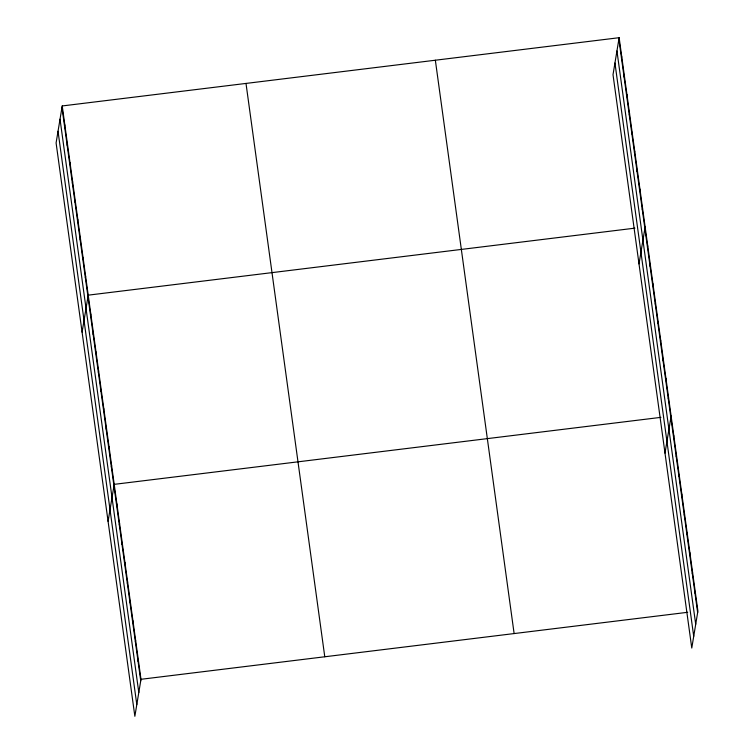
<?xml version="1.0" encoding="UTF-8"?>
<svg xmlns="http://www.w3.org/2000/svg" width="754" height="754" viewBox="0 0 754 754"><rect width="100%" height="100%" fill="white"/><g stroke="black" fill="none" stroke-linecap="round" stroke-linejoin="round"><path stroke-width="1.13" d="M62.224 105.946L56.098 142.958L134.862 716.3L140.989 679.297L62.224 105.946L619.138 37.7L697.902 611.042L691.776 648.054L613.011 74.703L619.138 37.7M64.561 126.418L64.825 124.872M67.163 145.333L67.417 143.788M69.764 164.259L70.018 162.713M72.365 183.175L72.62 181.629M74.966 202.091L75.221 200.545M77.558 221.016L77.822 219.471M80.16 239.932L80.414 238.387M82.761 258.858L83.015 257.312M85.362 277.774L85.617 276.228M82.092 332.156L88.218 295.153L634.915 228.151M90.555 315.615L90.819 314.069M93.157 334.54L93.411 332.995M95.758 353.456L96.012 351.911M98.359 372.382L98.614 370.836M100.961 391.298L101.215 389.752M103.552 410.223L103.816 408.677M106.154 429.139L106.408 427.593M108.755 448.064L109.01 446.519M111.356 466.98L111.611 465.435M108.086 521.363L114.212 484.351L660.909 417.358M116.634 505.397L116.889 503.851M119.311 524.888L119.566 523.342M121.988 544.379L122.242 542.833M124.664 563.879L124.919 562.333M127.341 583.37L127.605 581.824M130.027 602.861L130.282 601.315M132.704 622.361L132.958 620.815M135.381 641.852L135.635 640.306M138.057 661.343L138.312 659.797M621.475 58.162L621.73 56.616M624.076 77.087L624.331 75.541M626.678 96.003L626.932 94.457M629.279 114.928L629.533 113.383M631.88 133.844L632.135 132.299M634.472 152.77L634.727 151.224M637.073 171.686L637.328 170.14M639.675 190.611L639.929 189.065M642.276 209.527L642.531 207.981M639.006 263.909L645.132 226.907M647.469 247.369L647.724 245.823M650.071 266.294L650.325 264.748M652.672 285.21L652.926 283.664M655.273 304.135L655.528 302.59M657.865 323.051L658.129 321.506M660.466 341.977L660.721 340.431M663.068 360.893L663.322 359.347M665.669 379.809L665.923 378.263M668.27 398.734L668.525 397.188M665 453.116L671.126 416.104M673.548 437.15L673.803 435.605M676.225 456.641L676.479 455.096M678.902 476.132L679.156 474.586M681.578 495.632L681.833 494.087M684.255 515.123L684.509 513.578M686.932 534.614L687.196 533.069M689.618 554.115L689.872 552.569M692.295 573.606L692.549 572.06M694.971 593.096L695.226 591.551M140.989 679.297L687.695 612.295M618.883 39.246L697.648 612.587M616.942 50.952L695.706 624.293M614.944 63.006L693.718 636.348M435.35 60.226L514.124 633.567M246.002 83.43L324.776 656.772M61.969 107.492L140.734 680.843M60.028 119.198L138.802 692.54M58.03 131.253L136.804 704.594"/></g></svg>
